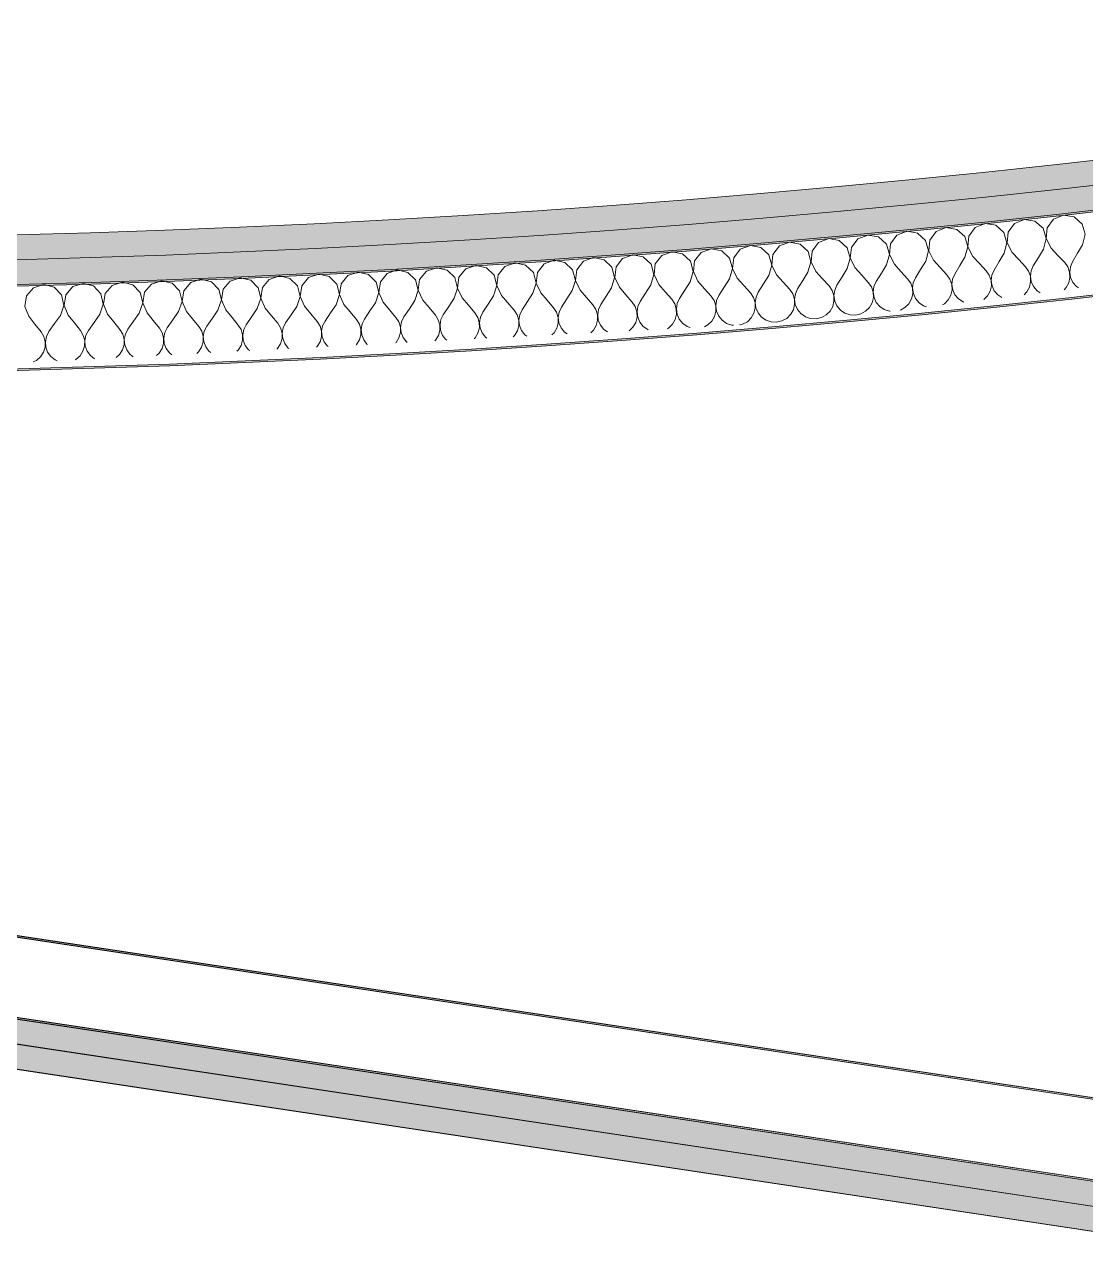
# Model space of a CAD drawing. Header units: millimetres. Extents: x -50172 to 90294, y -80883 to 25069.
# Drawn here: x -26746 to -26104, y -51457 to -50712 of the extents above; entities that cross this region are included whole.
import ezdxf
from ezdxf.enums import TextEntityAlignment as Align

# ---------------------------------------------------------------- set-up
doc = ezdxf.new("R2010")
doc.units = ezdxf.units.MM
doc.header["$MEASUREMENT"] = 0
for name, color, linetype in [('A-25-M_Wall_Int', 7, 'Continuous'), ('New_A-25-M_Wall_Int', 7, 'Continuous'), ('New_A-35-M_FFE-Zone', 7, 'Continuous')]:
    doc.layers.add(name, color=color, linetype=linetype)
for name, color, linetype, lineweight in [('A-25-M_Wall_Int_Pen_No__1', 7, 'Continuous', 13), ('New_A-25-M_Wall_Int_Pen_No__1', 7, 'Continuous', 13), ('New_A-25-M_Wall_Int_Pen_No__150', 7, 'Continuous', 0), ('New_ArchiCAD Zone Stamps_Pen_No__9', 7, 'Continuous', 13)]:
    doc.layers.add(name, color=color, linetype=linetype, lineweight=lineweight)
for name, color, linetype, lineweight, true_color in [('A-25-M_Wall_Int_Pen_No__107', 7, 'Continuous', 15, 0xa6a6a6), ('A-25-M_Wall_Int_Pen_No__81', 7, 'Continuous', 20, 0x6a6a6a), ('New_A-25-M_Wall_Int_Pen_No__107', 7, 'Continuous', 15, 0xa6a6a6), ('New_A-25-M_Wall_Int_Pen_No__81', 7, 'Continuous', 20, 0x6a6a6a), ('New_A-35-M_FFE-Zone_Pen_No__74', 7, 'Continuous', 20, 0x606060)]:
    doc.layers.add(name, color=color, linetype=linetype, lineweight=lineweight, true_color=true_color)
doc.styles.add('GENERATED_STYLE_1', font='')
doc.styles.add('GENERATED_STYLE_3', font='')
doc.styles.get('GENERATED_STYLE_1').set_extended_font_data('Arial', bold=True)
doc.styles.get('GENERATED_STYLE_3').set_extended_font_data('Arial')

# ---------------------------------------------------------------- blocks, each defined once
blk = doc.blocks.new('Lecture 1 First_INB 114R_2_1', base_point=(-22395.77, -55564.06))
at = {"layer": 'New_A-35-M_FFE-Zone_Pen_No__74', "linetype": 'Continuous'}
blk.add_line((-25917.19, -51469.67), (-29877.61, -50873.57), dxfattribs=at)
at = {"layer": 'New_ArchiCAD Zone Stamps_Pen_No__9'}
for tag, height, style, p in [('ROOM_NAME', 250, 'GENERATED_STYLE_1', (-23019.34, -54095.69)), ('zoneNameLine2', 250, 'GENERATED_STYLE_1', (-23207.77, -54527.82)), ('ROOM_NUMBER', 200, 'GENERATED_STYLE_3', (-23396.2, -54948.53)), ('measuredAreaCode', 200, 'GENERATED_STYLE_3', (-23553.22, -55308.64)), ('DUMMY_649', 200, 'GENERATED_STYLE_3', (-23245.82, -55442.68)), ('DUMMY_650', 200, 'GENERATED_STYLE_3', (-22616.65, -55717.03)), ('DUMMY_651', 133.33, 'GENERATED_STYLE_3', (-22337.36, -55823.58))]:
    blk.add_attdef(tag, text='', height=height, rotation=336.44041, dxfattribs=dict(at, style=style)).set_placement(p, align=Align.TOP_LEFT)
blk = doc.blocks.new('*X403')
at = {"layer": 'New_A-25-M_Wall_Int_Pen_No__150', "linetype": 'Continuous'}
for p, q in [((-26164.59, -50832.28), (-26170.64, -50834.69)), ((-26158.19, -50833.4), (-26164.59, -50832.28)), ((-26153.32, -50837.73), (-26158.19, -50833.4)), ((-26146.96, -50832.23), (-26150.82, -50837.46)), ((-26140.93, -50829.8), (-26146.96, -50832.23)), ((-26134.52, -50830.91), (-26140.93, -50829.8)), ((-26129.64, -50835.21), (-26134.52, -50830.91)), ((-26123.29, -50829.69), (-26127.14, -50834.94)), ((-26117.27, -50827.25), (-26123.29, -50829.69)), ((-26110.85, -50828.33), (-26117.27, -50827.25)), ((-26105.96, -50832.62), (-26110.85, -50828.33)), ((-26104.05, -50838.84), (-26105.96, -50832.62)), ((-26259.34, -50841.44), (-26265.42, -50843.77)), ((-26252.95, -50842.65), (-26259.34, -50841.44)), ((-26241.71, -50841.62), (-26245.64, -50846.8)), ((-26235.65, -50839.26), (-26241.71, -50841.62)), ((-26229.25, -50840.45), (-26235.65, -50839.26)), ((-26224.43, -50844.82), (-26229.25, -50840.45)), ((-26218.01, -50839.38), (-26221.92, -50844.58)), ((-26211.95, -50837.01), (-26218.01, -50839.38)), ((-26205.56, -50838.18), (-26211.95, -50837.01)), ((-26200.72, -50842.53), (-26205.56, -50838.18)), ((-26194.32, -50837.07), (-26198.22, -50842.28)), ((-26188.27, -50834.68), (-26194.32, -50837.07)), ((-26181.87, -50835.83), (-26188.27, -50834.68)), ((-26177.02, -50840.17), (-26181.87, -50835.83)), ((-26175.17, -50846.4), (-26177.02, -50840.17)), ((-26174.52, -50839.91), (-26175.07, -50846.39)), ((-26170.64, -50834.69), (-26174.52, -50839.91)), ((-26151.46, -50843.96), (-26153.32, -50837.73)), ((-26150.82, -50837.46), (-26151.36, -50843.95)), ((-26127.75, -50841.44), (-26129.64, -50835.21)), ((-26129.42, -50847.73), (-26127.75, -50841.44)), ((-26127.14, -50834.94), (-26127.66, -50841.43)), ((-26127.66, -50841.43), (-26124.68, -50847.22)), ((-26105.71, -50845.14), (-26104.05, -50838.84)), ((-26330.48, -50847.53), (-26336.57, -50849.8)), ((-26324.1, -50848.79), (-26330.48, -50847.53)), ((-26319.33, -50853.22), (-26324.1, -50848.79)), ((-26312.85, -50847.87), (-26316.82, -50853.01)), ((-26306.76, -50845.57), (-26312.85, -50847.87)), ((-26300.38, -50846.82), (-26306.76, -50845.57)), ((-26295.59, -50851.23), (-26300.38, -50846.82)), ((-26289.13, -50845.86), (-26293.09, -50851.02)), ((-26283.05, -50843.55), (-26289.13, -50845.86)), ((-26276.66, -50844.77), (-26283.05, -50843.55)), ((-26271.87, -50849.17), (-26276.66, -50844.77)), ((-26270.1, -50855.43), (-26271.87, -50849.17)), ((-26269.36, -50848.95), (-26270, -50855.42)), ((-26265.42, -50843.77), (-26269.36, -50848.95)), ((-26248.14, -50847.03), (-26252.95, -50842.65)), ((-26246.35, -50853.29), (-26248.14, -50847.03)), ((-26245.64, -50846.8), (-26246.26, -50853.28)), ((-26222.62, -50851.07), (-26224.43, -50844.82)), ((-26221.92, -50844.58), (-26222.52, -50851.06)), ((-26198.89, -50848.77), (-26200.72, -50842.53)), ((-26200.62, -50855.05), (-26198.89, -50848.77)), ((-26198.22, -50842.28), (-26198.79, -50848.76)), ((-26198.79, -50848.76), (-26195.87, -50854.58)), ((-26176.88, -50852.68), (-26175.17, -50846.4)), ((-26175.07, -50846.39), (-26172.13, -50852.2)), ((-26153.15, -50850.24), (-26151.46, -50843.96)), ((-26151.36, -50843.95), (-26148.4, -50849.75)), ((-26129.42, -50847.73), (-26132.47, -50852.84)), ((-26124.68, -50847.22), (-26120.61, -50851.56)), ((-26105.71, -50845.14), (-26108.74, -50850.26)), ((-26449.15, -50856.16), (-26455.28, -50858.33)), ((-26442.79, -50857.52), (-26449.15, -50856.16)), ((-26425.41, -50854.58), (-26431.53, -50856.78)), ((-26419.04, -50855.93), (-26425.41, -50854.58)), ((-26414.33, -50860.42), (-26419.04, -50855.93)), ((-26407.78, -50855.15), (-26411.82, -50860.24)), ((-26401.66, -50852.93), (-26407.78, -50855.15)), ((-26395.3, -50854.26), (-26401.66, -50852.93)), ((-26390.57, -50858.73), (-26395.3, -50854.26)), ((-26384.04, -50853.44), (-26388.07, -50858.55)), ((-26377.93, -50851.2), (-26384.04, -50853.44)), ((-26371.56, -50852.51), (-26377.93, -50851.2)), ((-26366.82, -50856.97), (-26371.56, -50852.51)), ((-26360.3, -50851.66), (-26364.31, -50856.78)), ((-26354.2, -50849.4), (-26360.3, -50851.66)), ((-26347.82, -50850.69), (-26354.2, -50849.4)), ((-26343.07, -50855.13), (-26347.82, -50850.69)), ((-26341.36, -50861.41), (-26343.07, -50855.13)), ((-26340.57, -50854.93), (-26341.27, -50861.4)), ((-26336.57, -50849.8), (-26340.57, -50854.93)), ((-26317.6, -50859.49), (-26319.33, -50853.22)), ((-26316.82, -50853.01), (-26317.5, -50859.48)), ((-26293.85, -50857.5), (-26295.59, -50851.23)), ((-26293.09, -50851.02), (-26293.75, -50857.49)), ((-26271.89, -50861.69), (-26270.1, -50855.43)), ((-26270, -50855.42), (-26267.14, -50861.27)), ((-26248.13, -50859.55), (-26246.35, -50853.29)), ((-26246.26, -50853.28), (-26243.37, -50859.11)), ((-26224.37, -50857.34), (-26222.62, -50851.07)), ((-26222.52, -50851.06), (-26219.62, -50856.88)), ((-26200.62, -50855.05), (-26203.72, -50860.13)), ((-26195.87, -50854.58), (-26191.84, -50858.97)), ((-26176.88, -50852.68), (-26179.97, -50857.78)), ((-26172.13, -50852.2), (-26168.09, -50856.57)), ((-26168.09, -50856.57), (-26164.04, -50860.95)), ((-26156.22, -50855.35), (-26159.29, -50860.46)), ((-26153.15, -50850.24), (-26156.22, -50855.35)), ((-26148.4, -50849.75), (-26144.34, -50854.11)), ((-26144.34, -50854.11), (-26140.28, -50858.46)), ((-26132.47, -50852.84), (-26135.53, -50857.96)), ((-26120.61, -50851.56), (-26116.53, -50855.91)), ((-26114.63, -50858.59), (-26116.53, -50855.91)), ((-26111.78, -50855.39), (-26113.05, -50858.42)), ((-26108.74, -50850.26), (-26111.78, -50855.39)), ((-26591.72, -50864.03), (-26597.89, -50866.09)), ((-26585.39, -50865.52), (-26591.72, -50864.03)), ((-26567.95, -50862.91), (-26574.11, -50864.98)), ((-26561.61, -50864.37), (-26567.95, -50862.91)), ((-26550.34, -50863.8), (-26554.48, -50868.82)), ((-26544.18, -50861.71), (-26550.34, -50863.8)), ((-26537.84, -50863.15), (-26544.18, -50861.71)), ((-26533.2, -50867.72), (-26537.84, -50863.15)), ((-26526.57, -50862.55), (-26530.69, -50867.58)), ((-26520.42, -50860.43), (-26526.57, -50862.55)), ((-26514.07, -50861.86), (-26520.42, -50860.43)), ((-26509.42, -50866.41), (-26514.07, -50861.86)), ((-26502.8, -50861.22), (-26506.91, -50866.27)), ((-26496.66, -50859.08), (-26502.8, -50861.22)), ((-26490.31, -50860.49), (-26496.66, -50859.08)), ((-26485.64, -50865.02), (-26490.31, -50860.49)), ((-26479.04, -50859.81), (-26483.13, -50864.87)), ((-26472.9, -50857.66), (-26479.04, -50859.81)), ((-26466.55, -50859.05), (-26472.9, -50857.66)), ((-26461.87, -50863.56), (-26466.55, -50859.05)), ((-26460.26, -50869.87), (-26461.87, -50863.56)), ((-26459.36, -50863.41), (-26460.16, -50869.86)), ((-26455.28, -50858.33), (-26459.36, -50863.41)), ((-26438.1, -50862.03), (-26442.79, -50857.52)), ((-26436.47, -50868.33), (-26438.1, -50862.03)), ((-26435.59, -50861.86), (-26436.37, -50868.32)), ((-26431.53, -50856.78), (-26435.59, -50861.86)), ((-26412.68, -50866.71), (-26414.33, -50860.42)), ((-26411.82, -50860.24), (-26412.59, -50866.7)), ((-26388.9, -50865.02), (-26390.57, -50858.73)), ((-26388.07, -50858.55), (-26388.81, -50865.01)), ((-26367, -50869.49), (-26365.13, -50863.25)), ((-26365.13, -50863.25), (-26366.82, -50856.97)), ((-26364.31, -50856.78), (-26365.03, -50863.25)), ((-26365.03, -50863.25), (-26362.24, -50869.12)), ((-26343.21, -50867.65), (-26341.36, -50861.41)), ((-26341.27, -50861.4), (-26338.46, -50867.27)), ((-26319.43, -50865.74), (-26317.6, -50859.49)), ((-26317.5, -50859.48), (-26314.68, -50865.35)), ((-26295.66, -50863.75), (-26298.82, -50868.8)), ((-26295.66, -50863.75), (-26293.85, -50857.5)), ((-26293.75, -50857.49), (-26290.9, -50863.34)), ((-26290.9, -50863.34), (-26286.93, -50867.78)), ((-26271.89, -50861.69), (-26275.04, -50866.75)), ((-26267.14, -50861.27), (-26263.15, -50865.69)), ((-26248.13, -50859.55), (-26251.26, -50864.62)), ((-26243.37, -50859.11), (-26239.37, -50863.52)), ((-26239.37, -50863.52), (-26235.36, -50867.93)), ((-26227.49, -50862.41), (-26230.61, -50867.49)), ((-26224.37, -50857.34), (-26227.49, -50862.41)), ((-26219.62, -50856.88), (-26215.6, -50861.28)), ((-26215.6, -50861.28), (-26211.58, -50865.68)), ((-26203.72, -50860.13), (-26206.83, -50865.22)), ((-26191.84, -50858.97), (-26187.81, -50863.35)), ((-26185.94, -50866.05), (-26187.81, -50863.35)), ((-26183.05, -50862.88), (-26184.35, -50865.89)), ((-26179.97, -50857.78), (-26183.05, -50862.88)), ((-26162.16, -50863.64), (-26164.04, -50860.95)), ((-26161.09, -50866.75), (-26162.16, -50863.64)), ((-26160.58, -50863.48), (-26160.99, -50866.74)), ((-26159.29, -50860.46), (-26160.58, -50863.48)), ((-26138.39, -50861.15), (-26140.28, -50858.46)), ((-26137.31, -50864.26), (-26138.39, -50861.15)), ((-26136.81, -50860.99), (-26137.22, -50864.25)), ((-26135.53, -50857.96), (-26136.81, -50860.99)), ((-26113.54, -50861.69), (-26114.63, -50858.59)), ((-26113.34, -50864.97), (-26113.54, -50861.69)), ((-26113.05, -50858.42), (-26113.45, -50861.68)), ((-26113.45, -50861.68), (-26112.93, -50864.93)), ((-26740.62, -50871.13), (-26744.88, -50876.04)), ((-26734.41, -50869.18), (-26740.62, -50871.13)), ((-26728.11, -50870.79), (-26734.41, -50869.18)), ((-26723.59, -50875.47), (-26728.11, -50870.79)), ((-26716.82, -50870.47), (-26721.07, -50875.4)), ((-26710.62, -50868.51), (-26716.82, -50870.47)), ((-26704.31, -50870.1), (-26710.62, -50868.51)), ((-26699.78, -50874.77), (-26704.31, -50870.1)), ((-26693.03, -50869.75), (-26697.26, -50874.69)), ((-26686.83, -50867.77), (-26693.03, -50869.75)), ((-26680.52, -50869.34), (-26686.83, -50867.77)), ((-26675.97, -50873.99), (-26680.52, -50869.34)), ((-26669.24, -50868.95), (-26673.46, -50873.9)), ((-26663.05, -50866.95), (-26669.24, -50868.95)), ((-26656.73, -50868.49), (-26663.05, -50866.95)), ((-26652.17, -50873.13), (-26656.73, -50868.49)), ((-26645.45, -50868.07), (-26649.66, -50873.04)), ((-26639.27, -50866.05), (-26645.45, -50868.07)), ((-26632.95, -50867.58), (-26639.27, -50866.05)), ((-26628.37, -50872.2), (-26632.95, -50867.58)), ((-26621.67, -50867.12), (-26625.86, -50872.1)), ((-26615.49, -50865.08), (-26621.67, -50867.12)), ((-26609.17, -50866.58), (-26615.49, -50865.08)), ((-26604.57, -50871.19), (-26609.17, -50866.58)), ((-26603.08, -50877.53), (-26604.57, -50871.19)), ((-26602.06, -50871.08), (-26602.99, -50877.52)), ((-26597.89, -50866.09), (-26602.06, -50871.08)), ((-26580.78, -50870.11), (-26585.39, -50865.52)), ((-26579.27, -50876.44), (-26580.78, -50870.11)), ((-26578.27, -50869.99), (-26579.17, -50876.43)), ((-26574.11, -50864.98), (-26578.27, -50869.99)), ((-26556.99, -50868.95), (-26561.61, -50864.37)), ((-26555.46, -50875.28), (-26556.99, -50868.95)), ((-26554.48, -50868.82), (-26555.36, -50875.27)), ((-26531.65, -50874.04), (-26533.2, -50867.72)), ((-26530.69, -50867.58), (-26531.55, -50874.03)), ((-26507.85, -50872.72), (-26509.42, -50866.41)), ((-26506.91, -50866.27), (-26507.75, -50872.72)), ((-26486.02, -50877.54), (-26484.05, -50871.33)), ((-26484.05, -50871.33), (-26485.64, -50865.02)), ((-26483.13, -50864.87), (-26483.95, -50871.33)), ((-26483.95, -50871.33), (-26481.26, -50877.25)), ((-26462.21, -50876.08), (-26460.26, -50869.87)), ((-26460.16, -50869.86), (-26457.44, -50875.78)), ((-26438.4, -50874.54), (-26436.47, -50868.33)), ((-26436.37, -50868.32), (-26433.64, -50874.23)), ((-26414.59, -50872.93), (-26412.68, -50866.71)), ((-26412.59, -50866.7), (-26409.83, -50872.6)), ((-26390.79, -50871.25), (-26394.02, -50876.25)), ((-26390.79, -50871.25), (-26388.9, -50865.02)), ((-26388.81, -50865.01), (-26386.04, -50870.9)), ((-26386.04, -50870.9), (-26382.12, -50875.39)), ((-26367, -50869.49), (-26370.21, -50874.5)), ((-26362.24, -50869.12), (-26358.31, -50873.6)), ((-26343.21, -50867.65), (-26346.41, -50872.68)), ((-26338.46, -50867.27), (-26334.51, -50871.74)), ((-26322.61, -50870.78), (-26325.8, -50875.81)), ((-26319.43, -50865.74), (-26322.61, -50870.78)), ((-26314.68, -50865.35), (-26310.72, -50869.8)), ((-26310.72, -50869.8), (-26306.75, -50874.24)), ((-26298.82, -50868.8), (-26301.99, -50873.84)), ((-26286.93, -50867.78), (-26282.95, -50872.22)), ((-26275.04, -50866.75), (-26278.19, -50871.8)), ((-26263.15, -50865.69), (-26259.15, -50870.11)), ((-26257.31, -50872.83), (-26259.15, -50870.11)), ((-26254.39, -50869.68), (-26255.72, -50872.69)), ((-26251.26, -50864.62), (-26254.39, -50869.68)), ((-26233.51, -50870.65), (-26235.36, -50867.93)), ((-26232.47, -50873.76), (-26233.51, -50870.65)), ((-26231.93, -50870.5), (-26232.37, -50873.76)), ((-26230.61, -50867.49), (-26231.93, -50870.5)), ((-26209.72, -50868.39), (-26211.58, -50865.68)), ((-26208.67, -50871.5), (-26209.72, -50868.39)), ((-26208.51, -50874.78), (-26208.67, -50871.5)), ((-26208.14, -50868.24), (-26208.57, -50871.49)), ((-26208.57, -50871.49), (-26208.1, -50874.74)), ((-26206.83, -50865.22), (-26208.14, -50868.24)), ((-26184.87, -50869.16), (-26185.94, -50866.05)), ((-26184.71, -50872.44), (-26184.87, -50869.16)), ((-26184.35, -50865.89), (-26184.78, -50869.15)), ((-26184.78, -50869.15), (-26184.29, -50872.4)), ((-26161.64, -50873.23), (-26160.91, -50870.03)), ((-26160.91, -50870.03), (-26161.09, -50866.75)), ((-26160.99, -50866.74), (-26160.5, -50869.98)), ((-26160.5, -50869.98), (-26159.13, -50872.97)), ((-26139.42, -50873.63), (-26137.84, -50870.74)), ((-26137.84, -50870.74), (-26137.12, -50867.54)), ((-26137.12, -50867.54), (-26137.31, -50864.26)), ((-26137.22, -50864.25), (-26136.71, -50867.49)), ((-26136.71, -50867.49), (-26135.33, -50870.48)), ((-26135.33, -50870.48), (-26133.19, -50872.97)), ((-26116.86, -50872.34), (-26115.62, -50871.07)), ((-26115.62, -50871.07), (-26114.05, -50868.18)), ((-26114.05, -50868.18), (-26113.34, -50864.97)), ((-26112.93, -50864.93), (-26111.54, -50867.9)), ((-26111.54, -50867.9), (-26109.39, -50870.39)), ((-26109.39, -50870.39), (-26108.07, -50871.25)), ((-26744.88, -50876.04), (-26745.93, -50882.46)), ((-26722.2, -50881.83), (-26723.59, -50875.47)), ((-26721.07, -50875.4), (-26722.1, -50881.83)), ((-26698.37, -50881.12), (-26699.78, -50874.77)), ((-26697.26, -50874.69), (-26698.27, -50881.12)), ((-26674.54, -50880.33), (-26675.97, -50873.99)), ((-26673.46, -50873.9), (-26674.45, -50880.33)), ((-26650.72, -50879.47), (-26652.17, -50873.13)), ((-26649.66, -50873.04), (-26650.62, -50879.47)), ((-26628.99, -50884.7), (-26626.9, -50878.54)), ((-26626.9, -50878.54), (-26628.37, -50872.2)), ((-26625.86, -50872.1), (-26626.8, -50878.53)), ((-26626.8, -50878.53), (-26624.22, -50884.51)), ((-26605.15, -50883.7), (-26603.08, -50877.53)), ((-26602.99, -50877.52), (-26600.38, -50883.49)), ((-26581.32, -50882.62), (-26579.27, -50876.44)), ((-26579.17, -50876.43), (-26576.55, -50882.39)), ((-26557.49, -50881.46), (-26555.46, -50875.28)), ((-26555.36, -50875.27), (-26552.72, -50881.22)), ((-26533.66, -50880.23), (-26531.65, -50874.04)), ((-26531.55, -50874.03), (-26528.89, -50879.97)), ((-26509.84, -50878.92), (-26513.14, -50883.87)), ((-26509.84, -50878.92), (-26507.85, -50872.72)), ((-26507.75, -50872.72), (-26505.07, -50878.65)), ((-26505.07, -50878.65), (-26501.23, -50883.2)), ((-26486.02, -50877.54), (-26489.31, -50882.5)), ((-26481.26, -50877.25), (-26477.39, -50881.79)), ((-26462.21, -50876.08), (-26465.48, -50881.05)), ((-26457.44, -50875.78), (-26453.57, -50880.3)), ((-26438.4, -50874.54), (-26441.66, -50879.53)), ((-26433.64, -50874.23), (-26429.75, -50878.74)), ((-26429.75, -50878.74), (-26425.85, -50883.25)), ((-26417.84, -50877.93), (-26421.08, -50882.93)), ((-26414.59, -50872.93), (-26417.84, -50877.93)), ((-26409.83, -50872.6), (-26405.93, -50877.1)), ((-26405.93, -50877.1), (-26402.02, -50881.6)), ((-26394.02, -50876.25), (-26397.25, -50881.26)), ((-26382.12, -50875.39), (-26378.19, -50879.87)), ((-26370.21, -50874.5), (-26373.43, -50879.52)), ((-26358.31, -50873.6), (-26354.37, -50878.07)), ((-26352.56, -50880.82), (-26354.37, -50878.07)), ((-26349.61, -50877.7), (-26350.98, -50880.69)), ((-26346.41, -50872.68), (-26349.61, -50877.7)), ((-26334.51, -50871.74), (-26330.56, -50876.2)), ((-26328.74, -50878.93), (-26330.56, -50876.2)), ((-26327.74, -50882.06), (-26328.74, -50878.93)), ((-26327.15, -50878.81), (-26327.64, -50882.05)), ((-26325.8, -50875.81), (-26327.15, -50878.81)), ((-26304.92, -50876.98), (-26306.75, -50874.24)), ((-26303.91, -50880.1), (-26304.92, -50876.98)), ((-26303.34, -50876.84), (-26303.81, -50880.09)), ((-26301.99, -50873.84), (-26303.34, -50876.84)), ((-26281.11, -50874.94), (-26282.95, -50872.22)), ((-26280.09, -50878.06), (-26281.11, -50874.94)), ((-26279.96, -50881.35), (-26280.09, -50878.06)), ((-26279.53, -50874.8), (-26279.99, -50878.06)), ((-26279.99, -50878.06), (-26279.55, -50881.31)), ((-26278.19, -50871.8), (-26279.53, -50874.8)), ((-26256.28, -50875.95), (-26257.31, -50872.83)), ((-26256.14, -50879.23), (-26256.28, -50875.95)), ((-26255.72, -50872.69), (-26256.18, -50875.94)), ((-26256.18, -50875.94), (-26255.72, -50879.2)), ((-26233.08, -50880.24), (-26232.32, -50877.05)), ((-26232.32, -50877.05), (-26232.47, -50873.76)), ((-26232.37, -50873.76), (-26231.91, -50877.01)), ((-26231.91, -50877.01), (-26230.57, -50880.01)), ((-26210.86, -50880.85), (-26209.26, -50877.98)), ((-26209.26, -50877.98), (-26208.51, -50874.78)), ((-26208.1, -50874.74), (-26206.75, -50877.74)), ((-26206.75, -50877.74), (-26204.62, -50880.25)), ((-26189.36, -50880.86), (-26187.04, -50878.52)), ((-26187.04, -50878.52), (-26185.45, -50875.64)), ((-26185.45, -50875.64), (-26184.71, -50872.44)), ((-26184.29, -50872.4), (-26182.93, -50875.39)), ((-26182.93, -50875.39), (-26180.8, -50877.9)), ((-26180.8, -50877.9), (-26178.06, -50879.73)), ((-26165.46, -50878.38), (-26163.22, -50876.12)), ((-26163.22, -50876.12), (-26161.64, -50873.23)), ((-26159.13, -50872.97), (-26156.99, -50875.47)), ((-26156.99, -50875.47), (-26154.63, -50877.04)), ((-26141.11, -50875.36), (-26139.42, -50873.63)), ((-26133.19, -50872.97), (-26131.4, -50874.15)), ((-26745.93, -50882.46), (-26743.44, -50888.47)), ((-26724.36, -50887.97), (-26722.2, -50881.83)), ((-26722.1, -50881.83), (-26719.59, -50887.83)), ((-26700.52, -50887.26), (-26698.37, -50881.12)), ((-26698.27, -50881.12), (-26695.75, -50887.11)), ((-26676.67, -50886.48), (-26674.54, -50880.33)), ((-26674.45, -50880.33), (-26671.9, -50886.32)), ((-26671.9, -50886.32), (-26668.16, -50890.95)), ((-26652.83, -50885.63), (-26656.23, -50890.52)), ((-26652.83, -50885.63), (-26650.72, -50879.47)), ((-26650.62, -50879.47), (-26648.06, -50885.45)), ((-26648.06, -50885.45), (-26644.3, -50890.07)), ((-26628.99, -50884.7), (-26632.37, -50889.6)), ((-26624.22, -50884.51), (-26620.44, -50889.12)), ((-26605.15, -50883.7), (-26608.52, -50888.61)), ((-26600.38, -50883.49), (-26596.59, -50888.08)), ((-26581.32, -50882.62), (-26584.67, -50887.54)), ((-26576.55, -50882.39), (-26572.75, -50886.98)), ((-26560.82, -50886.39), (-26564.17, -50891.33)), ((-26557.49, -50881.46), (-26560.82, -50886.39)), ((-26552.72, -50881.22), (-26548.9, -50885.79)), ((-26548.9, -50885.79), (-26545.08, -50890.36)), ((-26536.98, -50885.17), (-26540.31, -50890.12)), ((-26533.66, -50880.23), (-26536.98, -50885.17)), ((-26528.89, -50879.97), (-26525.06, -50884.53)), ((-26525.06, -50884.53), (-26521.23, -50889.09)), ((-26513.14, -50883.87), (-26516.46, -50888.83)), ((-26501.23, -50883.2), (-26497.38, -50887.74)), ((-26489.31, -50882.5), (-26492.61, -50887.47)), ((-26477.39, -50881.79), (-26473.53, -50886.32)), ((-26471.76, -50889.09), (-26473.53, -50886.32)), ((-26468.76, -50886.03), (-26470.18, -50889)), ((-26465.48, -50881.05), (-26468.76, -50886.03)), ((-26453.57, -50880.3), (-26449.69, -50884.82)), ((-26447.91, -50887.59), (-26449.69, -50884.82)), ((-26444.92, -50884.51), (-26446.33, -50887.49)), ((-26441.66, -50879.53), (-26444.92, -50884.51)), ((-26424.07, -50886.01), (-26425.85, -50883.25)), ((-26423.1, -50889.15), (-26424.07, -50886.01)), ((-26422.48, -50885.9), (-26423.01, -50889.14)), ((-26421.08, -50882.93), (-26422.48, -50885.9)), ((-26400.23, -50884.35), (-26402.02, -50881.6)), ((-26399.25, -50887.49), (-26400.23, -50884.35)), ((-26398.64, -50884.24), (-26399.16, -50887.49)), ((-26397.25, -50881.26), (-26398.64, -50884.24)), ((-26376.39, -50882.62), (-26378.19, -50879.87)), ((-26375.41, -50885.76), (-26376.39, -50882.62)), ((-26375.33, -50889.04), (-26375.41, -50885.76)), ((-26374.81, -50882.5), (-26375.31, -50885.75)), ((-26375.31, -50885.75), (-26374.91, -50889.01)), ((-26373.43, -50879.52), (-26374.81, -50882.5)), ((-26351.57, -50883.95), (-26352.56, -50880.82)), ((-26351.48, -50887.23), (-26351.57, -50883.95)), ((-26350.98, -50880.69), (-26351.47, -50883.94)), ((-26351.47, -50883.94), (-26351.06, -50887.2)), ((-26328.43, -50888.53), (-26327.63, -50885.35)), ((-26327.63, -50885.35), (-26327.74, -50882.06)), ((-26327.64, -50882.05), (-26327.22, -50885.31)), ((-26327.22, -50885.31), (-26325.92, -50888.33)), ((-26304.59, -50886.57), (-26303.8, -50883.38)), ((-26303.8, -50883.38), (-26303.91, -50880.1)), ((-26303.81, -50880.09), (-26303.38, -50883.35)), ((-26303.38, -50883.35), (-26302.07, -50886.36)), ((-26302.07, -50886.36), (-26299.98, -50888.9)), ((-26282.37, -50887.4), (-26280.74, -50884.54)), ((-26280.74, -50884.54), (-26279.96, -50881.35)), ((-26279.55, -50881.31), (-26278.23, -50884.32)), ((-26278.23, -50884.32), (-26276.13, -50886.85)), ((-26260.88, -50887.61), (-26258.53, -50885.29)), ((-26258.53, -50885.29), (-26256.91, -50882.43)), ((-26256.91, -50882.43), (-26256.14, -50879.23)), ((-26255.72, -50879.2), (-26254.39, -50882.2)), ((-26254.39, -50882.2), (-26252.29, -50884.73)), ((-26252.29, -50884.73), (-26249.57, -50886.59)), ((-26239.92, -50887.03), (-26237.03, -50885.43)), ((-26237.03, -50885.43), (-26234.69, -50883.11)), ((-26234.69, -50883.11), (-26233.08, -50880.24)), ((-26230.57, -50880.01), (-26228.45, -50882.53)), ((-26228.45, -50882.53), (-26225.72, -50884.38)), ((-26225.72, -50884.38), (-26222.59, -50885.41)), ((-26222.59, -50885.41), (-26222.18, -50885.43)), ((-26215.8, -50884.64), (-26213.19, -50883.18)), ((-26213.19, -50883.18), (-26210.86, -50880.85)), ((-26204.62, -50880.25), (-26201.89, -50882.09)), ((-26201.89, -50882.09), (-26200.08, -50882.68)), ((-26190.49, -50881.49), (-26189.36, -50880.86)), ((-26178.06, -50879.73), (-26177.58, -50879.89)), ((-26743.44, -50888.47), (-26739.74, -50893.14)), ((-26739.74, -50893.14), (-26736.04, -50897.81)), ((-26727.81, -50892.82), (-26731.26, -50897.68)), ((-26724.36, -50887.97), (-26727.81, -50892.82)), ((-26719.59, -50887.83), (-26715.88, -50892.49)), ((-26715.88, -50892.49), (-26712.16, -50897.14)), ((-26703.95, -50892.13), (-26707.38, -50897)), ((-26700.52, -50887.26), (-26703.95, -50892.13)), ((-26695.75, -50887.11), (-26692.02, -50891.76)), ((-26692.02, -50891.76), (-26688.28, -50896.4)), ((-26680.09, -50891.37), (-26683.51, -50896.24)), ((-26676.67, -50886.48), (-26680.09, -50891.37)), ((-26668.16, -50890.95), (-26664.41, -50895.59)), ((-26656.23, -50890.52), (-26659.63, -50895.41)), ((-26644.3, -50890.07), (-26640.54, -50894.69)), ((-26632.37, -50889.6), (-26635.76, -50894.5)), ((-26620.44, -50889.12), (-26616.67, -50893.72)), ((-26614.95, -50896.53), (-26616.67, -50893.72)), ((-26611.89, -50893.52), (-26613.36, -50896.46)), ((-26608.52, -50888.61), (-26611.89, -50893.52)), ((-26596.59, -50888.08), (-26592.8, -50892.68)), ((-26591.08, -50895.48), (-26592.8, -50892.68)), ((-26588.03, -50892.46), (-26589.49, -50895.41)), ((-26584.67, -50887.54), (-26588.03, -50892.46)), ((-26572.75, -50886.98), (-26568.94, -50891.56)), ((-26567.21, -50894.35), (-26568.94, -50891.56)), ((-26564.17, -50891.33), (-26565.62, -50894.28)), ((-26543.34, -50893.15), (-26545.08, -50890.36)), ((-26542.43, -50896.31), (-26543.34, -50893.15)), ((-26541.75, -50893.07), (-26542.33, -50896.3)), ((-26540.31, -50890.12), (-26541.75, -50893.07)), ((-26519.48, -50891.87), (-26521.23, -50889.09)), ((-26518.55, -50895.03), (-26519.48, -50891.87)), ((-26517.89, -50891.79), (-26518.46, -50895.02)), ((-26516.46, -50888.83), (-26517.89, -50891.79)), ((-26495.62, -50890.52), (-26497.38, -50887.74)), ((-26494.68, -50893.67), (-26495.62, -50890.52)), ((-26494.65, -50896.96), (-26494.68, -50893.67)), ((-26494.03, -50890.43), (-26494.59, -50893.67)), ((-26494.59, -50893.67), (-26494.24, -50896.93)), ((-26492.61, -50887.47), (-26494.03, -50890.43)), ((-26470.82, -50892.24), (-26471.76, -50889.09)), ((-26470.78, -50895.52), (-26470.82, -50892.24)), ((-26470.18, -50889), (-26470.72, -50892.23)), ((-26470.72, -50892.23), (-26470.36, -50895.5)), ((-26446.96, -50890.73), (-26447.91, -50887.59)), ((-26446.91, -50894.02), (-26446.96, -50890.73)), ((-26446.33, -50887.49), (-26446.86, -50890.73)), ((-26446.86, -50890.73), (-26446.49, -50893.99)), ((-26423.88, -50895.61), (-26423.04, -50892.43)), ((-26423.04, -50892.43), (-26423.1, -50889.15)), ((-26423.01, -50889.14), (-26422.63, -50892.41)), ((-26422.63, -50892.41), (-26421.36, -50895.44)), ((-26400.01, -50893.96), (-26399.18, -50890.78)), ((-26399.18, -50890.78), (-26399.25, -50887.49)), ((-26399.16, -50887.49), (-26398.77, -50890.75)), ((-26398.77, -50890.75), (-26397.49, -50893.78)), ((-26397.49, -50893.78), (-26395.43, -50896.34)), ((-26377.81, -50895.06), (-26376.15, -50892.22)), ((-26376.15, -50892.22), (-26375.33, -50889.04)), ((-26374.91, -50889.01), (-26373.63, -50892.04)), ((-26373.63, -50892.04), (-26371.56, -50894.6)), ((-26356.32, -50895.54), (-26353.94, -50893.26)), ((-26353.94, -50893.26), (-26352.29, -50890.42)), ((-26352.29, -50890.42), (-26351.48, -50887.23)), ((-26351.06, -50887.2), (-26349.77, -50890.22)), ((-26349.77, -50890.22), (-26347.69, -50892.77)), ((-26347.69, -50892.77), (-26345, -50894.67)), ((-26334.56, -50894.81), (-26332.45, -50893.67)), ((-26332.45, -50893.67), (-26330.08, -50891.38)), ((-26330.08, -50891.38), (-26328.43, -50888.53)), ((-26325.92, -50888.33), (-26323.83, -50890.88)), ((-26323.83, -50890.88), (-26321.13, -50892.76)), ((-26321.13, -50892.76), (-26318.01, -50893.83)), ((-26318.01, -50893.83), (-26317.02, -50893.89)), ((-26313.25, -50893.69), (-26311.49, -50893.3)), ((-26311.49, -50893.3), (-26308.58, -50891.73)), ((-26308.58, -50891.73), (-26306.22, -50889.43)), ((-26306.22, -50889.43), (-26304.59, -50886.57)), ((-26299.98, -50888.9), (-26297.27, -50890.78)), ((-26297.27, -50890.78), (-26294.14, -50891.84)), ((-26294.14, -50891.84), (-26290.85, -50892.01)), ((-26290.85, -50892.01), (-26287.62, -50891.28)), ((-26287.62, -50891.28), (-26284.73, -50889.7)), ((-26284.73, -50889.7), (-26282.37, -50887.4)), ((-26276.13, -50886.85), (-26273.41, -50888.72)), ((-26273.41, -50888.72), (-26270.29, -50889.77)), ((-26270.29, -50889.77), (-26266.99, -50889.94)), ((-26266.99, -50889.94), (-26263.77, -50889.2)), ((-26263.77, -50889.2), (-26260.88, -50887.61)), ((-26249.57, -50886.59), (-26246.43, -50887.63)), ((-26246.43, -50887.63), (-26243.14, -50887.78)), ((-26243.14, -50887.78), (-26239.92, -50887.03)), ((-26734.37, -50900.64), (-26736.04, -50897.81)), ((-26733.54, -50903.82), (-26734.37, -50900.64)), ((-26732.78, -50900.6), (-26733.44, -50903.82)), ((-26731.26, -50897.68), (-26732.78, -50900.6)), ((-26710.48, -50899.97), (-26712.16, -50897.14)), ((-26709.64, -50903.15), (-26710.48, -50899.97)), ((-26708.89, -50899.92), (-26709.54, -50903.14)), ((-26707.38, -50897), (-26708.89, -50899.92)), ((-26686.59, -50899.22), (-26688.28, -50896.4)), ((-26685.74, -50902.4), (-26686.59, -50899.22)), ((-26685.01, -50899.17), (-26685.65, -50902.39)), ((-26683.51, -50896.24), (-26685.01, -50899.17)), ((-26662.71, -50898.4), (-26664.41, -50895.59)), ((-26661.85, -50901.57), (-26662.71, -50898.4)), ((-26661.12, -50898.34), (-26661.75, -50901.57)), ((-26659.63, -50895.41), (-26661.12, -50898.34)), ((-26638.83, -50897.5), (-26640.54, -50894.69)), ((-26637.96, -50900.67), (-26638.83, -50897.5)), ((-26637.99, -50903.95), (-26637.96, -50900.67)), ((-26637.24, -50897.44), (-26637.86, -50900.67)), ((-26637.86, -50900.67), (-26637.57, -50903.94)), ((-26635.76, -50894.5), (-26637.24, -50897.44)), ((-26614.07, -50899.69), (-26614.95, -50896.53)), ((-26614.09, -50902.98), (-26614.07, -50899.69)), ((-26613.36, -50896.46), (-26613.97, -50899.69)), ((-26613.97, -50899.69), (-26613.67, -50902.96)), ((-26590.19, -50898.64), (-26591.08, -50895.48)), ((-26590.2, -50901.92), (-26590.19, -50898.64)), ((-26589.49, -50895.41), (-26590.09, -50898.64)), ((-26590.09, -50898.64), (-26589.78, -50901.91)), ((-26566.3, -50897.51), (-26567.21, -50894.35)), ((-26567.21, -50903.96), (-26566.3, -50900.8)), ((-26566.3, -50900.8), (-26566.3, -50897.51)), ((-26565.62, -50894.28), (-26566.21, -50897.51)), ((-26566.21, -50897.51), (-26565.89, -50900.78)), ((-26565.89, -50900.78), (-26564.68, -50903.83)), ((-26543.31, -50902.76), (-26542.42, -50899.59)), ((-26542.42, -50899.59), (-26542.43, -50896.31)), ((-26542.33, -50896.3), (-26542, -50899.57)), ((-26542, -50899.57), (-26540.79, -50902.62)), ((-26519.41, -50901.48), (-26518.53, -50898.31)), ((-26518.53, -50898.31), (-26518.55, -50895.03)), ((-26518.46, -50895.02), (-26518.12, -50898.29)), ((-26518.12, -50898.29), (-26516.89, -50901.34)), ((-26516.89, -50901.34), (-26514.88, -50903.94)), ((-26497.23, -50902.94), (-26495.52, -50900.12)), ((-26495.52, -50900.12), (-26494.65, -50896.96)), ((-26494.24, -50896.93), (-26493, -50899.98)), ((-26493, -50899.98), (-26490.98, -50902.57)), ((-26473.34, -50901.51), (-26471.64, -50898.7)), ((-26471.64, -50898.7), (-26470.78, -50895.52)), ((-26470.36, -50895.5), (-26469.12, -50898.54)), ((-26469.12, -50898.54), (-26467.08, -50901.13)), ((-26467.08, -50901.13), (-26466.29, -50901.7)), ((-26450.36, -50900.87), (-26449.45, -50900.01)), ((-26449.45, -50900.01), (-26447.76, -50897.19)), ((-26447.76, -50897.19), (-26446.91, -50894.02)), ((-26446.49, -50893.99), (-26445.24, -50897.03)), ((-26445.24, -50897.03), (-26443.2, -50899.61)), ((-26443.2, -50899.61), (-26442.05, -50900.43)), ((-26426.84, -50899.64), (-26425.57, -50898.44)), ((-26425.57, -50898.44), (-26423.88, -50895.61)), ((-26421.36, -50895.44), (-26419.31, -50898.01)), ((-26419.31, -50898.01), (-26417.71, -50899.16)), ((-26403.39, -50898.41), (-26401.69, -50896.79)), ((-26401.69, -50896.79), (-26400.01, -50893.96)), ((-26395.43, -50896.34), (-26393.27, -50897.88)), ((-26380.04, -50897.19), (-26377.81, -50895.06)), ((-26371.56, -50894.6), (-26368.87, -50896.5)), ((-26368.87, -50896.5), (-26368.61, -50896.59)), ((-26357.16, -50895.99), (-26356.32, -50895.54)), ((-26345, -50894.67), (-26343.28, -50895.26)), ((-26734.58, -50910.24), (-26733.61, -50907.1)), ((-26733.61, -50907.1), (-26733.54, -50903.82)), ((-26733.44, -50903.82), (-26733.19, -50907.09)), ((-26733.19, -50907.09), (-26732.06, -50910.17)), ((-26710.66, -50909.57), (-26709.7, -50906.43)), ((-26709.7, -50906.43), (-26709.64, -50903.15)), ((-26709.54, -50903.14), (-26709.28, -50906.42)), ((-26709.28, -50906.42), (-26708.14, -50909.5)), ((-26686.75, -50908.83), (-26685.79, -50905.68)), ((-26685.79, -50905.68), (-26685.74, -50902.4)), ((-26685.65, -50902.39), (-26685.38, -50905.67)), ((-26685.38, -50905.67), (-26684.22, -50908.74)), ((-26684.22, -50908.74), (-26682.26, -50911.39)), ((-26664.6, -50910.78), (-26662.83, -50908)), ((-26662.83, -50908), (-26661.89, -50904.86)), ((-26661.89, -50904.86), (-26661.85, -50901.57)), ((-26661.75, -50901.57), (-26661.47, -50904.84)), ((-26661.47, -50904.84), (-26660.31, -50907.91)), ((-26660.31, -50907.91), (-26658.34, -50910.55)), ((-26640.68, -50909.88), (-26638.92, -50907.11)), ((-26638.92, -50907.11), (-26637.99, -50903.95)), ((-26637.57, -50903.94), (-26636.4, -50907.01)), ((-26636.4, -50907.01), (-26634.42, -50909.64)), ((-26616.77, -50908.92), (-26615.01, -50906.13)), ((-26615.01, -50906.13), (-26614.09, -50902.98)), ((-26613.67, -50902.96), (-26612.49, -50906.02)), ((-26612.49, -50906.02), (-26610.5, -50908.65)), ((-26610.5, -50908.65), (-26609.76, -50909.21)), ((-26593.39, -50908.36), (-26592.85, -50907.87)), ((-26592.85, -50907.87), (-26591.11, -50905.08)), ((-26591.11, -50905.08), (-26590.2, -50901.92)), ((-26589.78, -50901.91), (-26588.58, -50904.97)), ((-26588.58, -50904.97), (-26586.59, -50907.59)), ((-26586.59, -50907.59), (-26586.07, -50907.97)), ((-26569.32, -50907.1), (-26568.94, -50906.75)), ((-26568.94, -50906.75), (-26567.21, -50903.96)), ((-26564.68, -50903.83), (-26562.68, -50906.45)), ((-26562.68, -50906.45), (-26562.3, -50906.73)), ((-26545.35, -50905.84), (-26545.04, -50905.56)), ((-26545.04, -50905.56), (-26543.31, -50902.76)), ((-26540.79, -50902.62), (-26538.78, -50905.23)), ((-26538.78, -50905.23), (-26538.44, -50905.48)), ((-26521.47, -50904.59), (-26521.13, -50904.28)), ((-26521.13, -50904.28), (-26519.41, -50901.48)), ((-26514.88, -50903.94), (-26514.48, -50904.23)), ((-26497.68, -50903.35), (-26497.23, -50902.94)), ((-26490.98, -50902.57), (-26490.44, -50902.97)), ((-26473.98, -50902.1), (-26473.34, -50901.51)), ((-26740.82, -50916.07), (-26738.87, -50915.16)), ((-26738.87, -50915.16), (-26736.38, -50913)), ((-26736.38, -50913), (-26734.58, -50910.24)), ((-26732.06, -50910.17), (-26730.11, -50912.83)), ((-26730.11, -50912.83), (-26727.51, -50914.86)), ((-26727.51, -50914.86), (-26726.38, -50915.32)), ((-26715.45, -50914.75), (-26714.93, -50914.5)), ((-26714.93, -50914.5), (-26712.45, -50912.33)), ((-26712.45, -50912.33), (-26710.66, -50909.57)), ((-26708.14, -50909.5), (-26706.19, -50912.15)), ((-26706.19, -50912.15), (-26703.63, -50914.13)), ((-26690.63, -50913.45), (-26688.53, -50911.59)), ((-26688.53, -50911.59), (-26686.75, -50908.83)), ((-26682.26, -50911.39), (-26680.29, -50912.91)), ((-26666.17, -50912.17), (-26664.6, -50910.78)), ((-26658.34, -50910.55), (-26656.86, -50911.68)), ((-26641.81, -50910.89), (-26640.68, -50909.88)), ((-26634.42, -50909.64), (-26633.35, -50910.45)), ((-26617.55, -50909.62), (-26616.77, -50908.92))]:
    blk.add_line(p, q, dxfattribs=at)
blk = doc.blocks.new('Wall_74_1', base_point=(-29918.46, -50217.22))
at = {"layer": 'New_A-25-M_Wall_Int_Pen_No__107', "linetype": 'Continuous'}
for points in [[(-20095.26, -46371.16, -0.413614), (-29918.46, -50217.22), (-29924.46, -50230.97, 0.413614), (-20081.52, -46377.18)], [(-20081.52, -46377.18, -0.413614), (-29924.46, -50230.97), (-29930.45, -50244.72, 0.413614), (-20067.79, -46383.21)]]:
    blk.add_hatch(color=256, dxfattribs=at).paths.add_polyline_path(points)
at = {"layer": 'New_A-25-M_Wall_Int_Pen_No__81', "linetype": 'Continuous', "lineweight": 0, "true_color": 0x353535}
for points in [[(-20067.79, -46383.21, -0.413614), (-29930.45, -50244.72), (-29930.85, -50245.64, 0.413614), (-20066.87, -46383.61)], [(-20021.08, -46403.69, -0.413614), (-29950.84, -50291.47), (-29951.24, -50292.39, 0.413614), (-20020.16, -46404.09)]]:
    blk.add_hatch(color=250, dxfattribs=at).paths.add_polyline_path(points)
at = {"layer": 'New_A-25-M_Wall_Int_Pen_No__1', "linetype": 'Continuous'}
for radius in [7467.12, 7498.12, 7497.12, 7482.12, 7549.12, 7548.12]:
    blk.add_arc((-26933.84, -43372.52), radius, 246.440445, 336.323082, dxfattribs=at)
at = {"layer": 'New_A-25-M_Wall_Int', "color": 250, "lineweight": 50, "true_color": 0x2a2a2a}
blk.add_blockref('*X403', (0, 0), dxfattribs=at)
blk = doc.blocks.new('Wall_195_1', base_point=(-29877.07, -50872.85))
at = {"layer": 'A-25-M_Wall_Int_Pen_No__107', "linetype": 'Continuous'}
for points in [[(-29874.83, -50858.01), (-25696.18, -51487.77), (-25697.92, -51472.33), (-29872.59, -50843.18)], [(-29877.07, -50872.85), (-25694.44, -51503.2), (-25696.18, -51487.77), (-29874.83, -50858.01)]]:
    blk.add_hatch(color=256, dxfattribs=at).paths.add_polyline_path(points)
at = {"layer": 'A-25-M_Wall_Int_Pen_No__81', "linetype": 'Continuous', "lineweight": 0, "true_color": 0x353535}
for points in [[(-29865.29, -50794.73), (-25703.61, -51421.92), (-25703.73, -51420.89), (-29865.14, -50793.74)], [(-29872.59, -50843.18), (-25697.92, -51472.33), (-25698.04, -51471.3), (-29872.45, -50842.19)]]:
    blk.add_hatch(color=250, dxfattribs=at).paths.add_polyline_path(points)
at = {"layer": 'A-25-M_Wall_Int_Pen_No__1', "linetype": 'Continuous'}
for p, q in [((-29865.29, -50794.73), (-25703.61, -51421.92)), ((-29872.59, -50843.18), (-25697.92, -51472.33)), ((-29872.45, -50842.19), (-25698.04, -51471.3)), ((-29874.83, -50858.01), (-25696.18, -51487.77))]:
    blk.add_line(p, q, dxfattribs=at)
at = {"layer": 'A-25-M_Wall_Int_Pen_No__1', "linetype": 'Continuous', "flags": 128}
for points in [[(-25703.73, -51420.89), (-29865.14, -50793.74)], [(-29877.07, -50872.85), (-25694.44, -51503.2)]]:
    blk.add_lwpolyline(points, dxfattribs=at)
blk = doc.blocks.new('Wall_362_1', base_point=(-29877.4, -50873.6))
at = {"layer": 'A-25-M_Wall_Int_Pen_No__107', "linetype": 'Continuous'}
for points in [[(-29875.16, -50858.77), (-25692.21, -51488.36), (-25689.98, -51473.53), (-29872.93, -50843.94)], [(-29877.4, -50873.6), (-25694.44, -51503.2), (-25692.21, -51488.36), (-29875.16, -50858.77)]]:
    blk.add_hatch(color=256, dxfattribs=at).paths.add_polyline_path(points)
at = {"layer": 'A-25-M_Wall_Int_Pen_No__81', "linetype": 'Continuous', "lineweight": 0, "true_color": 0x353535}
for points in [[(-29865.64, -50795.48), (-25682.69, -51425.08), (-25682.54, -51424.09), (-29865.49, -50794.49)], [(-29872.93, -50843.94), (-25689.98, -51473.53), (-25689.83, -51472.54), (-29872.78, -50842.95)]]:
    blk.add_hatch(color=250, dxfattribs=at).paths.add_polyline_path(points)
at = {"layer": 'A-25-M_Wall_Int_Pen_No__1', "linetype": 'Continuous'}
for p, q in [((-29865.64, -50795.48), (-25682.69, -51425.08)), ((-29872.93, -50843.94), (-25689.98, -51473.53)), ((-29872.78, -50842.95), (-25689.83, -51472.54)), ((-29875.16, -50858.77), (-25692.21, -51488.36))]:
    blk.add_line(p, q, dxfattribs=at)
at = {"layer": 'A-25-M_Wall_Int_Pen_No__1', "linetype": 'Continuous', "flags": 128}
for points in [[(-25703.73, -51420.9), (-29865.49, -50794.49)], [(-29877.4, -50873.6), (-25694.44, -51503.2)]]:
    blk.add_lwpolyline(points, dxfattribs=at)

msp = doc.modelspace()

# ---------------------------------------------------------------- block references
at = {"layer": 'A-25-M_Wall_Int', "color": 250, "lineweight": 50, "true_color": 0x2a2a2a}
for name, p in [('Wall_362_1', (-29877.4, -50873.6)), ('Wall_195_1', (-29877.07, -50872.85))]:
    msp.add_blockref(name, p, dxfattribs=at)
at = {"layer": 'New_A-25-M_Wall_Int', "color": 250, "lineweight": 50, "true_color": 0x2a2a2a}
msp.add_blockref('Wall_74_1', (-29918.46, -50217.22), dxfattribs=at)
at = {"layer": 'New_A-35-M_FFE-Zone', "linetype": 'Continuous'}
msp.add_blockref('Lecture 1 First_INB 114R_2_1', (-22395.77, -55564.06), dxfattribs=at)

doc.saveas('drawing.dxf')
